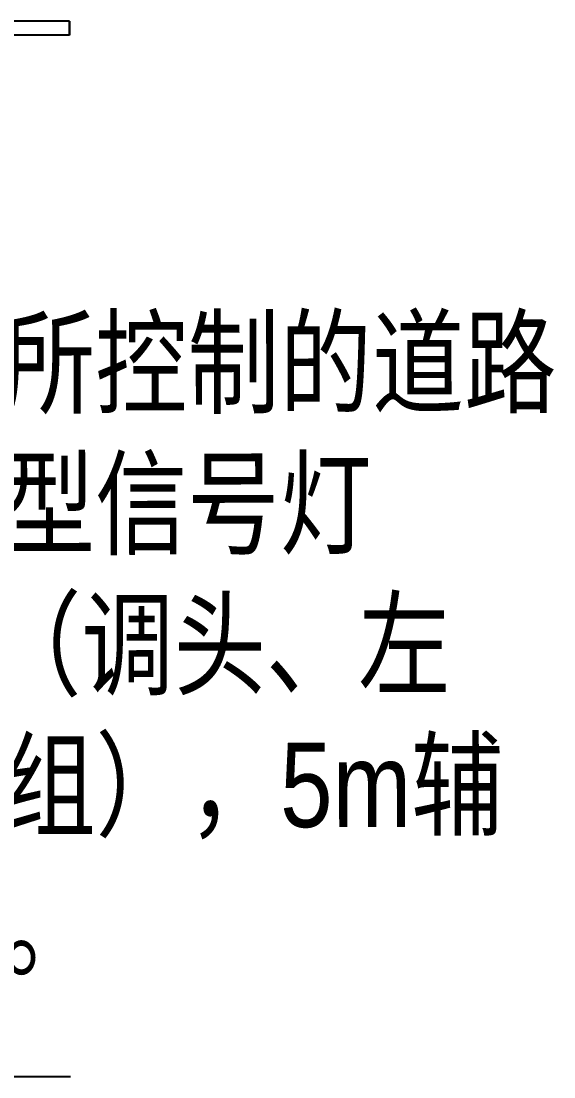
# Model space of a CAD drawing. Header units: millimetres. Extents: x 108070 to 108876, y 12470 to 12955.
# Drawn here: x 108633.43 to 108642.88, y 12558.13 to 12576.88 of the extents above; entities that cross this region are included whole.
import ezdxf

# ---------------------------------------------------------------- set-up
doc = ezdxf.new("R2010")
doc.units = ezdxf.units.MM
doc.header["$LTSCALE"] = 10
doc.layers.add('@-交通信号', color=7, linetype='CONTINUOUS')
doc.styles.add('ST', font='', dxfattribs={"width": 0.8})
doc.styles.get('ST').set_extended_font_data('SimSun')

# ---------------------------------------------------------------- blocks, each defined once
blk = doc.blocks.new('A$C54E378DF')
at = {"layer": '@-交通信号'}
for p, q in [((6380, 7500), (150, 7500)), ((6380, 7400), (1350, 7400))]:
    blk.add_line(p, q, dxfattribs=at)
for points in [[(6380, 7400), (6380, 7500)], [(6380, 7500), (6380, 7400)]]:
    blk.add_lwpolyline(points, dxfattribs=at)

msp = doc.modelspace()

# ---------------------------------------------------------------- linework, layer by layer
at = {"layer": '@-交通信号'}
msp.add_lwpolyline([(108634.306, 12558.134), (108618.338, 12558.134)], dxfattribs=at)

# ---------------------------------------------------------------- block references
at = {"layer": '@-交通信号', "xscale": 0.002500000031432137, "yscale": 0.002500000031432137, "zscale": 0.002500000031432137}
msp.add_blockref('A$C54E378DF', (108618.338, 12558.134), dxfattribs=at)

# ---------------------------------------------------------------- texts
at = {"layer": '@-交通信号', "insert": (108623.285, 12571.557), "char_height": 1.5, "width": 19.66815, "attachment_point": 1, "rotation": 0.0547, "style": 'ST'}
msp.add_mtext('信号灯悬臂与所控制的道路中心线垂直,T型信号灯杆,8.4{\\fArial|b0|i0|c0|p32;m}主路（调头、左转、圆盘各一组），{\\fArial|b0|i0|c0|p32;5m}辅道，一组圆盘。', dxfattribs=at)

doc.saveas('drawing.dxf')
